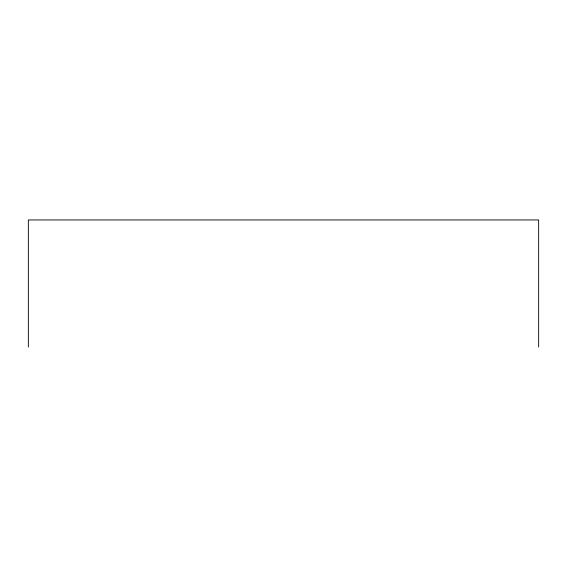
<?xml version="1.0" encoding="UTF-8"?>
<svg xmlns="http://www.w3.org/2000/svg" width="567" height="567" viewBox="0 0 567 567"><rect width="100%" height="100%" fill="white"/><g stroke="black" fill="none" stroke-linecap="round" stroke-linejoin="round"><path stroke-width="0.85" d="M538.65 347.047L538.65 219.953L28.35 219.953L28.35 347.047"/></g></svg>
